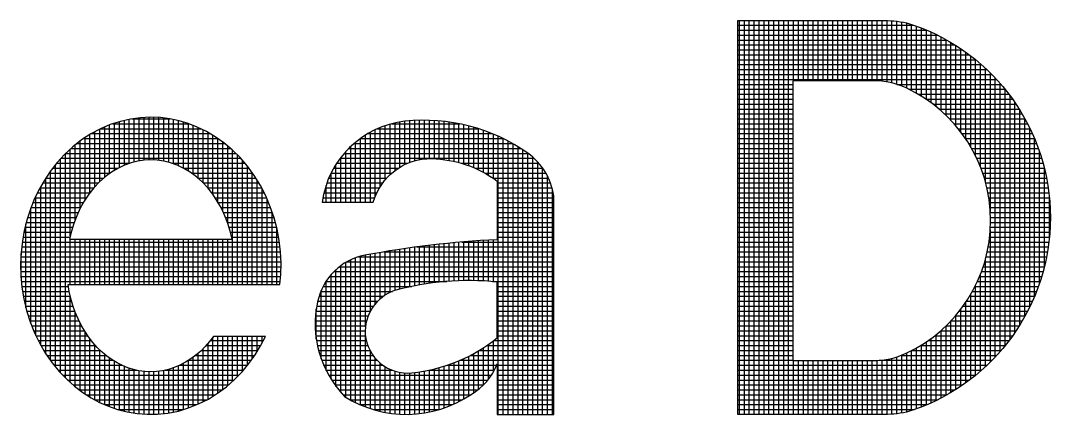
# Model space of a CAD drawing. Extents: x 0 to 841, y 0 to 594.
# Drawn here: x 722.048 to 725.613, y 98.319 to 99.68 of the extents above; entities that cross this region are included whole.
import ezdxf

# ---------------------------------------------------------------- set-up
doc = ezdxf.new("R2010")
doc.units = 0
doc.header["$LTSCALE"] = 5
doc.header["$MEASUREMENT"] = 0
doc.layers.add('한국지역난방기술주식회사 CI', color=7, linetype='Continuous')

# ---------------------------------------------------------------- blocks, each defined once
blk = doc.blocks.new('기술주CI')
at = {"layer": '한국지역난방기술주식회사 CI', "linetype": 'Continuous'}
for p, q in [((1123.2733, 136.5885), (1124.4098, 136.5885)), ((1123.2833, 134.0812), (1123.2833, 136.6182)), ((1123.315, 134.0812), (1123.315, 136.6182)), ((1123.3467, 134.0812), (1123.3467, 136.6182)), ((1123.3785, 134.0812), (1123.3785, 136.6182)), ((1123.4102, 134.0812), (1123.4102, 136.6182)), ((1123.442, 134.0812), (1123.442, 136.6182)), ((1123.4738, 134.0812), (1123.4738, 136.6182)), ((1123.5055, 134.0812), (1123.5055, 136.6182)), ((1123.5372, 134.0812), (1123.5372, 136.6182)), ((1123.569, 134.0812), (1123.569, 136.6182)), ((1123.6008, 134.0812), (1123.6008, 136.6182)), ((1123.6325, 136.2309), (1123.6325, 136.6182)), ((1123.6643, 136.2309), (1123.6643, 136.6182)), ((1123.696, 136.2309), (1123.696, 136.6182)), ((1123.7277, 136.2309), (1123.7277, 136.6182)), ((1123.7595, 136.2309), (1123.7595, 136.6182)), ((1123.7913, 136.2309), (1123.7913, 136.6182)), ((1123.823, 136.2309), (1123.823, 136.6182)), ((1123.8547, 136.2309), (1123.8547, 136.6182)), ((1123.8865, 136.2309), (1123.8865, 136.6182)), ((1123.9182, 136.2309), (1123.9182, 136.6182)), ((1123.95, 136.2309), (1123.95, 136.6182)), ((1123.9818, 136.2309), (1123.9818, 136.6182)), ((1124.0135, 136.2309), (1124.0135, 136.6182)), ((1124.0452, 136.2309), (1124.0452, 136.6182)), ((1124.077, 136.2309), (1124.077, 136.6182)), ((1124.1088, 136.2309), (1124.1088, 136.6182)), ((1124.1405, 136.2309), (1124.1405, 136.6182)), ((1124.1723, 136.2303), (1124.1723, 136.6182)), ((1124.204, 136.2278), (1124.204, 136.6182)), ((1124.2357, 136.2232), (1124.2357, 136.6182)), ((1124.2675, 136.2165), (1124.2675, 136.6175)), ((1124.2993, 136.2075), (1124.2993, 136.6147)), ((1124.331, 136.1963), (1124.331, 136.6098)), ((1124.3628, 136.1825), (1124.3628, 136.6029)), ((1124.3945, 136.1669), (1124.3945, 136.5937)), ((1124.4262, 136.1497), (1124.4262, 136.5826)), ((1124.458, 136.1309), (1124.458, 136.5706)), ((1123.2733, 136.5567), (1124.4919, 136.5567)), ((1123.2733, 136.525), (1124.5609, 136.525)), ((1124.4898, 136.1104), (1124.4898, 136.5577)), ((1124.5215, 136.0879), (1124.5215, 136.5437)), ((1124.5532, 136.0634), (1124.5532, 136.5288)), ((1124.585, 136.0367), (1124.585, 136.5127)), ((1124.6167, 136.0074), (1124.6167, 136.4956)), ((1123.2733, 136.4933), (1124.621, 136.4933)), ((1123.2733, 136.4615), (1124.6745, 136.4615)), ((1123.2733, 136.4298), (1124.7228, 136.4298)), ((1124.6485, 135.9752), (1124.6485, 136.4773)), ((1124.6803, 135.9397), (1124.6803, 136.4579)), ((1124.712, 135.9002), (1124.712, 136.4371)), ((1123.2733, 136.398), (1124.7668, 136.398)), ((1123.2733, 136.3662), (1124.8074, 136.3662)), ((1124.7437, 135.8559), (1124.7437, 136.415)), ((1124.7755, 135.8053), (1124.7755, 136.3914)), ((1124.8073, 135.7463), (1124.8073, 136.3663)), ((1123.2733, 136.3345), (1124.8448, 136.3345)), ((1123.2733, 136.3028), (1124.8796, 136.3028)), ((1124.839, 135.6745), (1124.839, 136.3396)), ((1124.8708, 135.5791), (1124.8708, 136.3111)), ((1123.2733, 136.271), (1124.9121, 136.271)), ((1123.2733, 136.2392), (1124.9424, 136.2392)), ((1124.9025, 135.3893), (1124.9025, 136.2806)), ((1124.9342, 134.4515), (1124.9342, 136.248)), ((1123.2733, 136.2075), (1123.6282, 136.2075)), ((1123.2733, 136.1758), (1123.6282, 136.1758)), ((1124.2994, 136.2075), (1124.9707, 136.2075)), ((1124.3769, 136.1758), (1124.9973, 136.1758)), ((1124.966, 134.4865), (1124.966, 136.2129)), ((1124.9978, 134.5243), (1124.9978, 136.1752)), ((1123.2733, 136.144), (1123.6282, 136.144)), ((1123.2733, 136.1123), (1123.6282, 136.1123)), ((1124.4362, 136.144), (1125.0222, 136.144)), ((1124.4869, 136.1123), (1125.0456, 136.1123)), ((1125.0295, 134.5651), (1125.0295, 136.1343)), ((1123.2733, 136.0805), (1123.6282, 136.0805)), ((1123.2733, 136.0487), (1123.6282, 136.0487)), ((1124.5314, 136.0805), (1125.0676, 136.0805)), ((1124.571, 136.0487), (1125.0883, 136.0487)), ((1125.0612, 134.6096), (1125.0612, 136.0899)), ((1125.093, 134.6583), (1125.093, 136.0412)), ((1119.2828, 135.6715), (1119.2828, 135.9675)), ((1119.3145, 135.6866), (1119.3145, 135.9752)), ((1119.3463, 135.698), (1119.3463, 135.9824)), ((1119.362, 135.9853), (1119.6096, 135.9853)), ((1119.378, 135.7072), (1119.378, 135.9874)), ((1119.4097, 135.7142), (1119.4097, 135.9917)), ((1119.4415, 135.7189), (1119.4415, 135.994)), ((1119.4733, 135.7207), (1119.4733, 135.9954)), ((1119.505, 135.7202), (1119.505, 135.995)), ((1119.5367, 135.7177), (1119.5367, 135.9937)), ((1119.5685, 135.713), (1119.5685, 135.9906)), ((1119.6002, 135.7051), (1119.6002, 135.9865)), ((1119.632, 135.6951), (1119.632, 135.9805)), ((1119.6638, 135.6827), (1119.6638, 135.9738)), ((1119.6955, 135.6675), (1119.6955, 135.9647)), ((1121.0925, 135.6738), (1121.0925, 135.9649)), ((1121.1242, 135.691), (1121.1242, 135.9693)), ((1121.156, 135.7046), (1121.156, 135.9724)), ((1121.1878, 135.715), (1121.1878, 135.9745)), ((1121.2195, 135.7225), (1121.2195, 135.9758)), ((1121.2513, 135.7272), (1121.2513, 135.9762)), ((1121.283, 135.7292), (1121.283, 135.9758)), ((1121.3147, 135.7287), (1121.3147, 135.9744)), ((1121.3465, 135.7265), (1121.3465, 135.9722)), ((1121.3783, 135.723), (1121.3783, 135.9691)), ((1121.41, 135.718), (1121.41, 135.9651)), ((1123.2733, 136.017), (1123.6282, 136.017)), ((1123.2733, 135.9853), (1123.6282, 135.9853)), ((1124.6066, 136.017), (1125.1076, 136.017)), ((1124.6389, 135.9853), (1125.1258, 135.9853)), ((1125.1247, 134.7123), (1125.1247, 135.9871)), ((1119.124, 135.5474), (1119.124, 135.9022)), ((1119.1558, 135.5807), (1119.1558, 135.9192)), ((1119.1609, 135.9217), (1119.8078, 135.9217)), ((1119.1875, 135.609), (1119.1875, 135.9331)), ((1119.2192, 135.633), (1119.2192, 135.9466)), ((1119.2394, 135.9535), (1119.7316, 135.9535)), ((1119.251, 135.6537), (1119.251, 135.9572)), ((1119.7272, 135.6487), (1119.7272, 135.9552)), ((1119.759, 135.6269), (1119.759, 135.9429)), ((1119.7907, 135.6016), (1119.7907, 135.93)), ((1119.8225, 135.5724), (1119.8225, 135.9146)), ((1119.8543, 135.5382), (1119.8543, 135.898)), ((1120.902, 135.4479), (1120.902, 135.8996)), ((1120.9337, 135.4871), (1120.9337, 135.9157)), ((1120.9471, 135.9217), (1121.601, 135.9217)), ((1120.9655, 135.5493), (1120.9655, 135.9295)), ((1120.9972, 135.5926), (1120.9972, 135.9412)), ((1121.029, 135.6259), (1121.029, 135.951)), ((1121.0385, 135.9535), (1121.4784, 135.9535)), ((1121.0608, 135.6524), (1121.0608, 135.9588)), ((1121.4417, 135.7116), (1121.4417, 135.9603)), ((1121.4735, 135.7038), (1121.4735, 135.9545)), ((1121.5052, 135.6944), (1121.5052, 135.9478)), ((1121.537, 135.6835), (1121.537, 135.9401)), ((1121.5688, 135.6709), (1121.5688, 135.9315)), ((1121.6005, 135.6566), (1121.6005, 135.9219)), ((1121.6322, 135.6404), (1121.6322, 135.9113)), ((1121.664, 135.6222), (1121.664, 135.8996)), ((1123.2733, 135.9535), (1123.6282, 135.9535)), ((1123.2733, 135.9217), (1123.6282, 135.9217)), ((1124.6683, 135.9535), (1125.1428, 135.9535)), ((1124.6951, 135.9217), (1125.1587, 135.9217)), ((1125.1565, 134.7731), (1125.1565, 135.9263)), ((1119.0287, 135.4071), (1119.0287, 135.842)), ((1119.0518, 135.8583), (1119.9181, 135.8583)), ((1119.0605, 135.4627), (1119.0605, 135.8639)), ((1119.0922, 135.5086), (1119.0922, 135.8846)), ((1119.1011, 135.89), (1119.8678, 135.89)), ((1119.886, 135.4978), (1119.886, 135.8793)), ((1119.9177, 135.4493), (1119.9177, 135.8585)), ((1119.9495, 135.3895), (1119.9495, 135.836)), ((1120.8067, 135.4479), (1120.8067, 135.8354)), ((1120.8364, 135.8583), (1121.759, 135.8583)), ((1120.8385, 135.4479), (1120.8385, 135.8598)), ((1120.8703, 135.4479), (1120.8703, 135.8811)), ((1120.885, 135.89), (1121.6883, 135.89)), ((1121.6958, 135.6018), (1121.6958, 135.8869)), ((1121.7275, 134.0812), (1121.7275, 135.8731)), ((1121.7593, 134.0812), (1121.7593, 135.8581)), ((1121.791, 134.0812), (1121.791, 135.8419)), ((1123.2733, 135.89), (1123.6282, 135.89)), ((1123.2733, 135.8583), (1123.6282, 135.8583)), ((1124.7197, 135.89), (1125.1736, 135.89)), ((1124.7421, 135.8583), (1125.1874, 135.8583)), ((1125.1883, 134.8431), (1125.1883, 135.8563)), ((1118.9653, 135.231), (1118.9653, 135.79)), ((1118.9704, 135.7948), (1119.9997, 135.7948)), ((1118.997, 135.3347), (1118.997, 135.8172)), ((1119.0089, 135.8265), (1119.9619, 135.8265)), ((1119.9813, 135.3132), (1119.9813, 135.8102)), ((1120.013, 134.917), (1120.013, 135.7831)), ((1120.7432, 135.4479), (1120.7432, 135.775)), ((1120.7621, 135.7948), (1121.8719, 135.7948)), ((1120.775, 135.4479), (1120.775, 135.8074)), ((1120.7962, 135.8265), (1121.8192, 135.8265)), ((1121.8227, 134.0812), (1121.8227, 135.8245)), ((1121.8545, 134.0812), (1121.8545, 135.8057)), ((1121.8863, 134.0812), (1121.8863, 135.7855)), ((1123.2733, 135.8265), (1123.6282, 135.8265)), ((1123.2733, 135.7948), (1123.6282, 135.7948)), ((1124.7627, 135.8265), (1125.2003, 135.8265)), ((1124.7816, 135.7948), (1125.2122, 135.7948)), ((1125.22, 134.9269), (1125.22, 135.7726)), ((1118.8773, 135.6995), (1119.3503, 135.6995)), ((1118.9017, 134.3499), (1118.9017, 135.7267)), ((1118.9059, 135.7312), (1120.0648, 135.7312)), ((1118.9335, 134.3168), (1118.9335, 135.7606)), ((1118.9361, 135.763), (1120.0333, 135.763)), ((1119.6197, 135.6995), (1120.0921, 135.6995)), ((1120.0448, 134.917), (1120.0448, 135.7517)), ((1120.0765, 134.917), (1120.0765, 135.7176)), ((1120.6849, 135.6995), (1121.1431, 135.6995)), ((1120.7071, 135.7312), (1121.9583, 135.7312)), ((1120.7115, 135.4479), (1120.7115, 135.737)), ((1120.7327, 135.763), (1121.9191, 135.763)), ((1121.4887, 135.6995), (1121.9892, 135.6995)), ((1121.918, 134.0812), (1121.918, 135.7638)), ((1121.9497, 134.0812), (1121.9497, 135.7389)), ((1121.9815, 134.0812), (1121.9815, 135.7081)), ((1123.2733, 135.763), (1123.6282, 135.763)), ((1123.2733, 135.7312), (1123.6282, 135.7312)), ((1123.2733, 135.6995), (1123.6282, 135.6995)), ((1124.7988, 135.763), (1125.2232, 135.763)), ((1124.8145, 135.7312), (1125.2333, 135.7312)), ((1124.8288, 135.6995), (1125.2425, 135.6995)), ((1118.8288, 135.636), (1119.2233, 135.636)), ((1118.8383, 134.4281), (1118.8383, 135.6496)), ((1118.8524, 135.6678), (1119.275, 135.6678)), ((1118.87, 134.3872), (1118.87, 135.6902)), ((1119.695, 135.6678), (1120.1178, 135.6678)), ((1119.7467, 135.636), (1120.141, 135.636)), ((1120.1082, 134.917), (1120.1082, 135.6807)), ((1120.14, 134.917), (1120.14, 135.6373)), ((1120.648, 135.4479), (1120.648, 135.6348)), ((1120.6486, 135.636), (1121.0403, 135.636)), ((1120.6655, 135.6678), (1121.0828, 135.6678)), ((1120.6798, 135.4479), (1120.6798, 135.6916)), ((1121.5761, 135.6678), (1122.0142, 135.6678)), ((1121.6402, 135.636), (1122.0346, 135.636)), ((1122.0132, 134.0812), (1122.0132, 135.6691)), ((1123.2733, 135.6678), (1123.6282, 135.6678)), ((1123.2733, 135.636), (1123.6282, 135.636)), ((1124.8416, 135.6678), (1125.2509, 135.6678)), ((1124.8532, 135.636), (1125.2584, 135.636)), ((1125.2517, 135.0352), (1125.2517, 135.6643)), ((1118.788, 135.5725), (1119.1476, 135.5725)), ((1118.8065, 134.4737), (1118.8065, 135.6025)), ((1118.8077, 135.6042), (1119.1822, 135.6042)), ((1119.7878, 135.6042), (1120.1623, 135.6042)), ((1119.8224, 135.5725), (1120.1819, 135.5725)), ((1120.1718, 134.917), (1120.1718, 135.589)), ((1120.6216, 135.5725), (1120.9814, 135.5725)), ((1120.6341, 135.6042), (1121.0075, 135.6042)), ((1121.6921, 135.6042), (1122.0512, 135.6042)), ((1121.7208, 135.5725), (1122.0643, 135.5725)), ((1122.045, 134.0812), (1122.045, 135.6169)), ((1123.2733, 135.6042), (1123.6282, 135.6042)), ((1123.2733, 135.5725), (1123.6282, 135.5725)), ((1124.8635, 135.6042), (1125.2651, 135.6042)), ((1124.8725, 135.5725), (1125.271, 135.5725)), ((1118.7536, 135.509), (1119.0926, 135.509)), ((1118.7701, 135.5408), (1119.1178, 135.5408)), ((1118.7748, 134.5276), (1118.7748, 135.549)), ((1119.8522, 135.5408), (1120.1999, 135.5408)), ((1119.8774, 135.509), (1120.2162, 135.509)), ((1120.2035, 134.917), (1120.2035, 135.5338)), ((1120.6027, 135.509), (1120.9433, 135.509)), ((1120.6112, 135.5408), (1120.9603, 135.5408)), ((1120.6162, 135.4479), (1120.6162, 135.5568)), ((1121.7208, 135.5408), (1122.0745, 135.5408)), ((1121.7208, 135.509), (1122.0819, 135.509)), ((1122.0768, 134.0812), (1122.0768, 135.5322)), ((1123.2733, 135.5408), (1123.6282, 135.5408)), ((1123.2733, 135.509), (1123.6282, 135.509)), ((1124.8804, 135.5408), (1125.276, 135.5408)), ((1124.8872, 135.509), (1125.2803, 135.509)), ((1118.7248, 135.4455), (1119.0501, 135.4455)), ((1118.7385, 135.4772), (1119.0702, 135.4772)), ((1118.743, 134.5903), (1118.743, 135.4867)), ((1119.8997, 135.4772), (1120.2315, 135.4772)), ((1119.9199, 135.4455), (1120.245, 135.4455)), ((1120.2352, 134.917), (1120.2352, 135.4684)), ((1120.596, 135.4772), (1120.9299, 135.4772)), ((1121.7208, 135.4772), (1122.085, 135.4772)), ((1121.7208, 135.4455), (1122.085, 135.4455)), ((1123.2733, 135.4772), (1123.6282, 135.4772)), ((1123.2733, 135.4455), (1123.6282, 135.4455)), ((1124.8927, 135.4772), (1125.2838, 135.4772)), ((1124.8972, 135.4455), (1125.2865, 135.4455)), ((1125.2835, 135.2191), (1125.2835, 135.4804)), ((1118.701, 135.382), (1119.017, 135.382)), ((1118.7112, 134.666), (1118.7112, 135.411)), ((1118.7123, 135.4137), (1119.0323, 135.4137)), ((1119.9377, 135.4137), (1120.258, 135.4137)), ((1119.953, 135.382), (1120.2687, 135.382)), ((1120.267, 134.917), (1120.267, 135.3871)), ((1121.7208, 135.4137), (1122.085, 135.4137)), ((1121.7208, 135.382), (1122.085, 135.382)), ((1123.2733, 135.4137), (1123.6282, 135.4137)), ((1123.2733, 135.382), (1123.6282, 135.382)), ((1124.9006, 135.4137), (1125.2885, 135.4137)), ((1124.9029, 135.382), (1125.2896, 135.382)), ((1118.6795, 134.7674), (1118.6795, 135.3096)), ((1118.6817, 135.3185), (1118.9908, 135.3185)), ((1118.6909, 135.3503), (1119.003, 135.3503)), ((1119.967, 135.3503), (1120.2795, 135.3503)), ((1119.9792, 135.3185), (1120.288, 135.3185)), ((1121.7208, 135.3503), (1122.085, 135.3503)), ((1121.7208, 135.3185), (1122.085, 135.3185)), ((1123.2733, 135.3503), (1123.6282, 135.3503)), ((1123.2733, 135.3185), (1123.6282, 135.3185)), ((1124.9042, 135.3503), (1125.29, 135.3503)), ((1124.9043, 135.3185), (1125.2897, 135.3185)), ((1118.6667, 135.255), (1118.971, 135.255)), ((1118.6738, 135.2867), (1118.9804, 135.2867)), ((1119.9896, 135.2867), (1120.2963, 135.2867)), ((1119.999, 135.255), (1120.3031, 135.255)), ((1120.2987, 134.917), (1120.2987, 135.2772)), ((1121.7208, 135.2867), (1122.085, 135.2867)), ((1121.7208, 135.255), (1122.085, 135.255)), ((1123.2733, 135.2867), (1123.6282, 135.2867)), ((1123.2733, 135.255), (1123.6282, 135.255)), ((1124.9014, 135.255), (1125.2866, 135.255)), ((1124.9025, 134.4189), (1124.9025, 135.2698)), ((1124.9034, 135.2867), (1125.2885, 135.2867)), ((1118.6556, 135.1915), (1120.3143, 135.1915)), ((1118.6609, 135.2233), (1118.9634, 135.2233)), ((1118.9653, 134.917), (1118.9653, 135.2102)), ((1118.997, 134.917), (1118.997, 135.2102)), ((1119.0287, 134.917), (1119.0287, 135.2102)), ((1119.0605, 134.917), (1119.0605, 135.2102)), ((1119.0922, 134.917), (1119.0922, 135.2102)), ((1119.124, 134.917), (1119.124, 135.2102)), ((1119.1558, 134.917), (1119.1558, 135.2102)), ((1119.1875, 134.917), (1119.1875, 135.2102)), ((1119.2192, 134.917), (1119.2192, 135.2102)), ((1119.251, 134.917), (1119.251, 135.2102)), ((1119.2828, 134.917), (1119.2828, 135.2102)), ((1119.3145, 134.917), (1119.3145, 135.2102)), ((1119.3463, 134.917), (1119.3463, 135.2102)), ((1119.378, 134.917), (1119.378, 135.2102)), ((1119.4097, 134.917), (1119.4097, 135.2102)), ((1119.4415, 134.917), (1119.4415, 135.2102)), ((1119.4733, 134.917), (1119.4733, 135.2102)), ((1119.505, 134.917), (1119.505, 135.2102)), ((1119.5367, 134.917), (1119.5367, 135.2102)), ((1119.5685, 134.917), (1119.5685, 135.2102)), ((1119.6002, 134.917), (1119.6002, 135.2102)), ((1119.632, 134.917), (1119.632, 135.2102)), ((1119.6638, 134.917), (1119.6638, 135.2102)), ((1119.6955, 134.917), (1119.6955, 135.2102)), ((1119.7272, 134.917), (1119.7272, 135.2102)), ((1119.759, 134.917), (1119.759, 135.2102)), ((1119.7907, 134.917), (1119.7907, 135.2102)), ((1119.8225, 134.917), (1119.8225, 135.2102)), ((1119.8543, 134.917), (1119.8543, 135.2102)), ((1119.886, 134.917), (1119.886, 135.2102)), ((1119.9177, 134.917), (1119.9177, 135.2102)), ((1119.9495, 134.917), (1119.9495, 135.2102)), ((1119.9813, 134.917), (1119.9813, 135.2102)), ((1120.0066, 135.2233), (1120.309, 135.2233)), ((1121.283, 134.9253), (1121.283, 135.1701)), ((1121.3147, 134.9294), (1121.3147, 135.1738)), ((1121.3465, 134.933), (1121.3465, 135.1773)), ((1121.3783, 134.9361), (1121.3783, 135.1807)), ((1121.41, 134.9386), (1121.41, 135.1839)), ((1121.4417, 134.9406), (1121.4417, 135.1869)), ((1121.4735, 134.942), (1121.4735, 135.1898)), ((1121.4925, 135.1915), (1122.085, 135.1915)), ((1121.5052, 134.9429), (1121.5052, 135.1926)), ((1121.537, 134.9433), (1121.537, 135.1951)), ((1121.5688, 134.9431), (1121.5688, 135.1976)), ((1121.6005, 134.9424), (1121.6005, 135.1998)), ((1121.6322, 134.9411), (1121.6322, 135.2019)), ((1121.664, 134.9393), (1121.664, 135.2039)), ((1121.6958, 134.9369), (1121.6958, 135.2056)), ((1121.7208, 135.2233), (1122.085, 135.2233)), ((1123.2733, 135.2233), (1123.6282, 135.2233)), ((1123.2733, 135.1915), (1123.6282, 135.1915)), ((1124.8942, 135.1915), (1125.2804, 135.1915)), ((1124.8984, 135.2233), (1125.2839, 135.2233)), ((1118.6478, 134.9615), (1118.6478, 135.1187)), ((1118.6484, 135.128), (1120.3217, 135.128)), ((1118.652, 135.1597), (1120.318, 135.1597)), ((1120.8385, 134.1425), (1120.8385, 135.1002)), ((1120.8703, 134.6454), (1120.8703, 135.1073)), ((1120.902, 134.7461), (1120.902, 135.1131)), ((1120.9337, 134.7932), (1120.9337, 135.1188)), ((1120.9655, 134.8257), (1120.9655, 135.1242)), ((1120.9878, 135.128), (1122.085, 135.128)), ((1120.9972, 134.8497), (1120.9972, 135.1296)), ((1121.029, 134.8675), (1121.029, 135.1347)), ((1121.0608, 134.8802), (1121.0608, 135.1397)), ((1121.0925, 134.8884), (1121.0925, 135.1445)), ((1121.1242, 134.896), (1121.1242, 135.1492)), ((1121.156, 134.903), (1121.156, 135.1537)), ((1121.1878, 134.9094), (1121.1878, 135.158)), ((1121.2006, 135.1597), (1122.085, 135.1597)), ((1121.2195, 134.9152), (1121.2195, 135.1622)), ((1121.2513, 134.9205), (1121.2513, 135.1662)), ((1123.2733, 135.1597), (1123.6282, 135.1597)), ((1123.2733, 135.128), (1123.6282, 135.128)), ((1124.8826, 135.128), (1125.2711, 135.128)), ((1124.889, 135.1597), (1125.2762, 135.1597)), ((1118.6453, 135.0645), (1120.3248, 135.0645)), ((1118.6467, 135.0962), (1120.3233, 135.0962)), ((1120.7115, 134.2228), (1120.7115, 135.0396)), ((1120.7432, 134.1922), (1120.7432, 135.0604)), ((1120.7505, 135.0645), (1122.085, 135.0645)), ((1120.775, 134.1736), (1120.775, 135.0771)), ((1120.8067, 134.1571), (1120.8067, 135.0902)), ((1120.8247, 135.0962), (1122.085, 135.0962)), ((1123.2733, 135.0962), (1123.6282, 135.0962)), ((1123.2733, 135.0645), (1123.6282, 135.0645)), ((1124.8664, 135.0645), (1125.2586, 135.0645)), ((1124.8708, 134.3884), (1124.8708, 135.08)), ((1124.8751, 135.0962), (1125.2653, 135.0962)), ((1118.6451, 135.0328), (1120.3249, 135.0328)), ((1118.6458, 135.001), (1120.3244, 135.001)), ((1118.647, 134.9692), (1120.3228, 134.9692)), ((1120.6378, 134.9692), (1122.085, 134.9692)), ((1120.648, 134.3079), (1120.648, 134.9814)), ((1120.6663, 135.001), (1122.085, 135.001)), ((1120.6798, 134.2618), (1120.6798, 135.0138)), ((1120.7024, 135.0328), (1122.085, 135.0328)), ((1123.2733, 135.0328), (1123.6282, 135.0328)), ((1123.2733, 135.001), (1123.6282, 135.001)), ((1123.2733, 134.9692), (1123.6282, 134.9692)), ((1124.8328, 134.9692), (1125.2336, 134.9692)), ((1124.839, 134.3599), (1124.839, 134.9846)), ((1124.8453, 135.001), (1125.2428, 135.001)), ((1124.8564, 135.0328), (1125.2512, 135.0328)), ((1118.65, 134.9375), (1120.3202, 134.9375)), ((1118.6529, 134.9058), (1118.9534, 134.9058)), ((1120.5965, 134.9058), (1121.1694, 134.9058)), ((1120.6149, 134.9375), (1121.3949, 134.9375)), ((1120.6162, 134.3642), (1120.6162, 134.9395)), ((1121.6889, 134.9375), (1122.085, 134.9375)), ((1121.7208, 134.9058), (1122.085, 134.9058)), ((1123.2733, 134.9375), (1123.6282, 134.9375)), ((1123.2733, 134.9058), (1123.6282, 134.9058)), ((1124.8037, 134.9058), (1125.2126, 134.9058)), ((1124.8073, 134.3331), (1124.8073, 134.9128)), ((1124.819, 134.9375), (1125.2236, 134.9375)), ((1118.6577, 134.874), (1118.9589, 134.874)), ((1118.6629, 134.8422), (1118.966, 134.8422)), ((1118.9653, 134.2871), (1118.9653, 134.8457)), ((1120.5705, 134.8422), (1120.9864, 134.8422)), ((1120.5818, 134.874), (1121.0436, 134.874)), ((1120.5845, 134.4385), (1120.5845, 134.8804)), ((1121.7208, 134.874), (1122.085, 134.874)), ((1121.7208, 134.8422), (1122.085, 134.8422)), ((1123.2733, 134.874), (1123.6282, 134.874)), ((1123.2733, 134.8422), (1123.6282, 134.8422)), ((1124.7686, 134.8422), (1125.1879, 134.8422)), ((1124.7755, 134.308), (1124.7755, 134.8538)), ((1124.787, 134.874), (1125.2007, 134.874)), ((1118.6692, 134.8105), (1118.9743, 134.8105)), ((1118.6768, 134.7788), (1118.9838, 134.7788)), ((1120.5558, 134.7788), (1120.9225, 134.7788)), ((1120.5621, 134.8105), (1120.9494, 134.8105)), ((1121.7208, 134.8105), (1122.085, 134.8105)), ((1121.7208, 134.7788), (1122.085, 134.7788)), ((1123.2733, 134.8105), (1123.6282, 134.8105)), ((1123.2733, 134.7788), (1123.6282, 134.7788)), ((1124.7267, 134.7788), (1125.1592, 134.7788)), ((1124.7437, 134.2845), (1124.7437, 134.8032)), ((1124.7486, 134.8105), (1125.1741, 134.8105)), ((1118.6847, 134.747), (1118.995, 134.747)), ((1118.6947, 134.7153), (1119.0079, 134.7153)), ((1118.997, 134.2594), (1118.997, 134.7413)), ((1120.5477, 134.7153), (1120.8877, 134.7153)), ((1120.5509, 134.747), (1120.9025, 134.747)), ((1120.5528, 134.5656), (1120.5528, 134.7602)), ((1121.7208, 134.747), (1122.085, 134.747)), ((1121.7208, 134.7153), (1122.085, 134.7153)), ((1123.2733, 134.747), (1123.6282, 134.747)), ((1123.2733, 134.7153), (1123.6282, 134.7153)), ((1124.6767, 134.7153), (1125.1264, 134.7153)), ((1124.6803, 134.2416), (1124.6803, 134.7194)), ((1124.7028, 134.747), (1125.1434, 134.747)), ((1124.712, 134.2624), (1124.712, 134.7589)), ((1118.7048, 134.6835), (1119.0223, 134.6835)), ((1118.717, 134.6517), (1119.0385, 134.6517)), ((1119.0287, 134.2353), (1119.0287, 134.6705)), ((1120.5457, 134.6517), (1120.8711, 134.6517)), ((1120.5459, 134.6835), (1120.8774, 134.6835)), ((1121.7208, 134.6835), (1122.085, 134.6835)), ((1121.7208, 134.6517), (1122.085, 134.6517)), ((1123.2733, 134.6835), (1123.6282, 134.6835)), ((1123.2733, 134.6517), (1123.6282, 134.6517)), ((1124.6167, 134.2038), (1124.6167, 134.6517)), ((1124.6168, 134.6517), (1125.0889, 134.6517)), ((1124.6481, 134.6835), (1125.1082, 134.6835)), ((1124.6485, 134.2221), (1124.6485, 134.6839)), ((1118.7297, 134.62), (1119.0568, 134.62)), ((1118.744, 134.5883), (1119.0778, 134.5883)), ((1119.0605, 134.2129), (1119.0605, 134.6141)), ((1119.0922, 134.1926), (1119.0922, 134.5685)), ((1119.886, 134.1981), (1119.886, 134.5794)), ((1119.9177, 134.218), (1119.9177, 134.5829)), ((1119.9495, 134.2416), (1119.9495, 134.5829)), ((1119.9813, 134.2665), (1119.9813, 134.5829)), ((1120.013, 134.2945), (1120.013, 134.5829)), ((1120.0448, 134.3254), (1120.0448, 134.5829)), ((1120.0765, 134.3587), (1120.0765, 134.5829)), ((1120.1082, 134.3971), (1120.1082, 134.5829)), ((1120.14, 134.4398), (1120.14, 134.5829)), ((1120.1718, 134.4878), (1120.1718, 134.5829)), ((1120.2035, 134.543), (1120.2035, 134.5829)), ((1120.547, 134.62), (1120.8684, 134.62)), ((1120.5498, 134.5883), (1120.8696, 134.5883)), ((1120.8703, 134.1296), (1120.8703, 134.5832)), ((1121.7208, 134.62), (1122.085, 134.62)), ((1121.7208, 134.5883), (1122.085, 134.5883)), ((1123.2733, 134.62), (1123.6282, 134.62)), ((1123.2733, 134.5883), (1123.6282, 134.5883)), ((1124.5215, 134.1557), (1124.5215, 134.5712)), ((1124.5439, 134.5883), (1125.0464, 134.5883)), ((1124.5532, 134.1707), (1124.5532, 134.5957)), ((1124.5822, 134.62), (1125.0683, 134.62)), ((1124.585, 134.1867), (1124.585, 134.6224)), ((1118.7595, 134.5565), (1119.1015, 134.5565)), ((1118.7764, 134.5247), (1119.1285, 134.5247)), ((1119.124, 134.1747), (1119.124, 134.5298)), ((1119.8225, 134.1627), (1119.8225, 134.5048)), ((1119.8417, 134.5247), (1120.194, 134.5247)), ((1119.8543, 134.1787), (1119.8543, 134.5392)), ((1119.8686, 134.5565), (1120.2105, 134.5565)), ((1120.5542, 134.5565), (1120.8754, 134.5565)), ((1120.5601, 134.5247), (1120.8852, 134.5247)), ((1121.6322, 134.2717), (1121.6322, 134.5104)), ((1121.654, 134.5247), (1122.085, 134.5247)), ((1121.664, 134.3074), (1121.664, 134.5316)), ((1121.6958, 134.3544), (1121.6958, 134.5545)), ((1121.6984, 134.5565), (1122.085, 134.5565)), ((1123.2733, 134.5565), (1123.6282, 134.5565)), ((1123.2733, 134.5247), (1123.6282, 134.5247)), ((1124.4262, 134.1168), (1124.4262, 134.5094)), ((1124.4524, 134.5247), (1124.9981, 134.5247)), ((1124.458, 134.1288), (1124.458, 134.5282)), ((1124.4898, 134.1418), (1124.4898, 134.5487)), ((1124.501, 134.5565), (1125.023, 134.5565)), ((1118.7951, 134.493), (1119.1596, 134.493)), ((1118.8152, 134.4613), (1119.196, 134.4613)), ((1119.1558, 134.1578), (1119.1558, 134.4967)), ((1119.1875, 134.1439), (1119.1875, 134.4683)), ((1119.2192, 134.1307), (1119.2192, 134.444)), ((1119.759, 134.1344), (1119.759, 134.45)), ((1119.7742, 134.4613), (1120.1552, 134.4613)), ((1119.7907, 134.147), (1119.7907, 134.4753)), ((1119.8107, 134.493), (1120.1749, 134.493)), ((1120.5676, 134.493), (1120.8996, 134.493)), ((1120.5768, 134.4613), (1120.9193, 134.4613)), ((1120.902, 134.1184), (1120.902, 134.4886)), ((1120.9337, 134.1087), (1120.9337, 134.443)), ((1121.5052, 134.1805), (1121.5052, 134.4408)), ((1121.537, 134.1999), (1121.537, 134.4561)), ((1121.5471, 134.4613), (1122.085, 134.4613)), ((1121.5688, 134.2202), (1121.5688, 134.4728)), ((1121.6005, 134.2432), (1121.6005, 134.4908)), ((1121.6041, 134.493), (1122.085, 134.493)), ((1123.2733, 134.493), (1123.6282, 134.493)), ((1123.2733, 134.4613), (1123.6282, 134.4613)), ((1124.2357, 134.0812), (1124.2357, 134.4359)), ((1124.2675, 134.082), (1124.2675, 134.4427)), ((1124.2993, 134.0848), (1124.2993, 134.4516)), ((1124.327, 134.4613), (1124.9433, 134.4613)), ((1124.331, 134.0896), (1124.331, 134.4628)), ((1124.3628, 134.0966), (1124.3628, 134.4766)), ((1124.3945, 134.1058), (1124.3945, 134.4922)), ((1124.396, 134.493), (1124.9716, 134.493)), ((1118.8373, 134.4295), (1119.2405, 134.4295)), ((1118.8614, 134.3978), (1119.2984, 134.3978)), ((1119.251, 134.1197), (1119.251, 134.4232)), ((1119.2828, 134.1098), (1119.2828, 134.4056)), ((1119.3145, 134.1017), (1119.3145, 134.3909)), ((1119.3463, 134.0948), (1119.3463, 134.3789)), ((1119.378, 134.0896), (1119.378, 134.3695)), ((1119.6002, 134.0905), (1119.6002, 134.3716)), ((1119.632, 134.0968), (1119.632, 134.3816)), ((1119.6638, 134.1032), (1119.6638, 134.3944)), ((1119.6718, 134.3978), (1120.1088, 134.3978)), ((1119.6955, 134.1126), (1119.6955, 134.4099)), ((1119.7272, 134.1219), (1119.7272, 134.4283)), ((1119.7292, 134.4295), (1120.1327, 134.4295)), ((1120.5878, 134.4295), (1120.9461, 134.4295)), ((1120.6006, 134.3978), (1120.9834, 134.3978)), ((1120.9655, 134.1006), (1120.9655, 134.4116)), ((1120.9972, 134.0939), (1120.9972, 134.3886)), ((1121.029, 134.0887), (1121.029, 134.3717)), ((1121.3147, 134.1035), (1121.3147, 134.374)), ((1121.3465, 134.1123), (1121.3465, 134.3823)), ((1121.3783, 134.1225), (1121.3783, 134.3917)), ((1121.3968, 134.3978), (1121.7174, 134.3978)), ((1121.41, 134.1343), (1121.41, 134.4023)), ((1121.4417, 134.1479), (1121.4417, 134.4139)), ((1121.4735, 134.1632), (1121.4735, 134.4267)), ((1121.48, 134.4295), (1122.085, 134.4295)), ((1121.7208, 134.3978), (1122.085, 134.3978)), ((1123.2733, 134.4295), (1123.6282, 134.4295)), ((1123.2733, 134.3978), (1124.8807, 134.3978)), ((1123.6325, 134.0812), (1123.6325, 134.4282)), ((1123.6643, 134.0812), (1123.6643, 134.4282)), ((1123.696, 134.0812), (1123.696, 134.4282)), ((1123.7277, 134.0812), (1123.7277, 134.4282)), ((1123.7595, 134.0812), (1123.7595, 134.4282)), ((1123.7913, 134.0812), (1123.7913, 134.4282)), ((1123.823, 134.0812), (1123.823, 134.4282)), ((1123.8547, 134.0812), (1123.8547, 134.4282)), ((1123.8865, 134.0812), (1123.8865, 134.4282)), ((1123.9182, 134.0812), (1123.9182, 134.4282)), ((1123.95, 134.0812), (1123.95, 134.4282)), ((1123.9818, 134.0812), (1123.9818, 134.4282)), ((1124.0135, 134.0812), (1124.0135, 134.4282)), ((1124.0452, 134.0812), (1124.0452, 134.4282)), ((1124.077, 134.0812), (1124.077, 134.4282)), ((1124.1088, 134.0812), (1124.1088, 134.4282)), ((1124.1405, 134.0812), (1124.1405, 134.4282)), ((1124.1723, 134.0812), (1124.1723, 134.4288)), ((1124.184, 134.4295), (1124.9131, 134.4295)), ((1124.204, 134.0812), (1124.204, 134.4313)), ((1118.8874, 134.366), (1119.3938, 134.366)), ((1118.9167, 134.3342), (1120.0533, 134.3342)), ((1118.948, 134.3025), (1120.0221, 134.3025)), ((1119.4097, 134.0855), (1119.4097, 134.3625)), ((1119.4415, 134.0831), (1119.4415, 134.3582)), ((1119.4733, 134.0817), (1119.4733, 134.3564)), ((1119.505, 134.0822), (1119.505, 134.3568)), ((1119.5367, 134.0834), (1119.5367, 134.3594)), ((1119.5685, 134.0867), (1119.5685, 134.3643)), ((1119.576, 134.366), (1120.0825, 134.366)), ((1120.6154, 134.366), (1121.0425, 134.366)), ((1120.6322, 134.3342), (1121.6833, 134.3342)), ((1120.6514, 134.3025), (1121.6601, 134.3025)), ((1121.0608, 134.0849), (1121.0608, 134.3597)), ((1121.0925, 134.0824), (1121.0925, 134.3519)), ((1121.1242, 134.0813), (1121.1242, 134.348)), ((1121.156, 134.0816), (1121.156, 134.3478)), ((1121.1878, 134.0832), (1121.1878, 134.3508)), ((1121.2195, 134.0862), (1121.2195, 134.3551)), ((1121.2513, 134.0906), (1121.2513, 134.3604)), ((1121.2798, 134.366), (1121.7022, 134.366)), ((1121.283, 134.0963), (1121.283, 134.3667)), ((1121.7208, 134.366), (1122.085, 134.366)), ((1121.7208, 134.3342), (1122.085, 134.3342)), ((1121.7208, 134.3025), (1122.085, 134.3025)), ((1123.2733, 134.366), (1124.846, 134.366)), ((1123.2733, 134.3342), (1124.8086, 134.3342)), ((1123.2733, 134.3025), (1124.7682, 134.3025)), ((1118.9837, 134.2708), (1119.9861, 134.2708)), ((1119.0239, 134.239), (1119.946, 134.239)), ((1120.6731, 134.2708), (1121.6313, 134.2708)), ((1120.6977, 134.239), (1121.5951, 134.239)), ((1121.7208, 134.2708), (1122.085, 134.2708)), ((1121.7208, 134.239), (1122.085, 134.239)), ((1123.2733, 134.2708), (1124.7243, 134.2708)), ((1123.2733, 134.239), (1124.6761, 134.239)), ((1119.0693, 134.2072), (1119.9007, 134.2072)), ((1119.1225, 134.1755), (1119.8479, 134.1755)), ((1120.7256, 134.2072), (1121.5482, 134.2072)), ((1120.7716, 134.1755), (1121.4964, 134.1755)), ((1121.7208, 134.2072), (1122.085, 134.2072)), ((1121.7208, 134.1755), (1122.085, 134.1755)), ((1123.2733, 134.2072), (1124.6228, 134.2072)), ((1123.2733, 134.1755), (1124.563, 134.1755)), ((1119.1877, 134.1438), (1119.7826, 134.1438)), ((1119.2741, 134.112), (1119.6936, 134.112)), ((1120.8356, 134.1438), (1121.4325, 134.1438)), ((1120.9224, 134.112), (1121.3457, 134.112)), ((1121.7208, 134.1438), (1122.085, 134.1438)), ((1121.7208, 134.112), (1122.085, 134.112)), ((1123.2733, 134.1438), (1124.4943, 134.1438)), ((1123.2733, 134.112), (1124.4127, 134.112))]:
    blk.add_line(p, q, dxfattribs=at)
at = {"layer": '한국지역난방기술주식회사 CI'}
for points in [[(1124.4008, 136.5916, -0.716071), (1124.4008, 134.1079, -0.082168), (1124.2397, 134.0812), (1123.2733, 134.0812), (1123.2733, 136.6182), (1124.2397, 136.6182, -0.082168)], [(1121.7208, 135.2069, 0.033691), (1120.8653, 135.1064, 0.302658), (1120.5614, 134.8071, 0.253031), (1120.7352, 134.1972, 0.299268), (1121.5524, 134.2101, 0.166846), (1121.7208, 134.406), (1121.7208, 134.0812), (1122.085, 134.0812), (1122.085, 135.4898, 0.206465), (1121.9184, 135.7634, 0.183406), (1121.125, 135.9694, 0.345368), (1120.5914, 135.4479), (1120.9204, 135.4479, -0.340297), (1121.298, 135.7293, -0.154501), (1121.7208, 135.584)]]:
    blk.add_lwpolyline(points, format="xyb", close=True, dxfattribs=at)
for points in [[(1124.1482, 134.4282, 0.109093), (1124.3588, 134.4747, 0.638251), (1124.3588, 136.1844, 0.109093), (1124.1482, 136.2309), (1123.6282, 136.2309), (1123.6282, 134.4282), (1124.1482, 134.4282)], [(1121.7208, 134.9347, 0.089859), (1121.0577, 134.8794, 0.333486), (1120.8687, 134.5965, 0.417117), (1121.1697, 134.3488, 0.143854), (1121.7208, 134.5739), (1121.7208, 134.9351)]]:
    blk.add_lwpolyline(points, format="xyb", dxfattribs=at)
for points in [[(1120.3186, 134.917), (1120.3241, 134.9855), (1120.3252, 135.0561), (1120.3217, 135.1281), (1120.3132, 135.2011), (1120.2995, 135.2744), (1120.2805, 135.3473), (1120.2562, 135.4191), (1120.2266, 135.4889), (1120.192, 135.5561), (1120.1526, 135.62), (1120.1089, 135.68), (1120.0613, 135.7354), (1120.0103, 135.7858), (1119.9566, 135.8309), (1119.9007, 135.8705), (1119.8433, 135.9045), (1119.7851, 135.9328), (1119.7264, 135.9555), (1119.668, 135.9729), (1119.6086, 135.9855), (1119.547, 135.9933), (1119.4837, 135.9959), (1119.4191, 135.9929), (1119.3538, 135.9841), (1119.2883, 135.9693), (1119.2234, 135.9483), (1119.1596, 135.9212), (1119.0976, 135.8881), (1119.0382, 135.8494), (1118.9818, 135.8053), (1118.9289, 135.7564), (1118.8802, 135.7032), (1118.8358, 135.6464), (1118.796, 135.5867), (1118.761, 135.5247), (1118.7309, 135.4612), (1118.7057, 135.3968), (1118.6851, 135.3321), (1118.6686, 135.2659), (1118.6562, 135.1968), (1118.6481, 135.1252), (1118.6447, 135.0517), (1118.6463, 134.9768), (1118.6533, 134.9011), (1118.6657, 134.8255), (1118.6835, 134.7507), (1118.7067, 134.6774), (1118.7351, 134.6064), (1118.7685, 134.5383), (1118.8063, 134.4739), (1118.8483, 134.4137), (1118.8939, 134.3581), (1118.9424, 134.3075), (1118.9934, 134.2621), (1119.0461, 134.2221), (1119.1001, 134.1875), (1119.1547, 134.1582), (1119.2111, 134.1335), (1119.2703, 134.113), (1119.3322, 134.0972), (1119.3962, 134.0866), (1119.4618, 134.0816), (1119.5285, 134.0825), (1119.5958, 134.0896), (1119.6628, 134.1029), (1119.729, 134.1225), (1119.7937, 134.1482), (1119.8563, 134.1797), (1119.9161, 134.2168), (1119.9726, 134.2588), (1120.0254, 134.3054), (1120.0741, 134.3558), (1120.1184, 134.4094), (1120.1582, 134.4656), (1120.1935, 134.5236), (1120.2241, 134.5829), (1120.1905, 134.5829), (1120.157, 134.5829), (1120.1235, 134.5829), (1120.0899, 134.5829), (1120.0564, 134.5829), (1120.0228, 134.5829), (1119.9893, 134.5829), (1119.9558, 134.5829), (1119.9222, 134.5829), (1119.8887, 134.5829), (1119.8636, 134.55), (1119.8364, 134.5187), (1119.8072, 134.4895), (1119.776, 134.4625), (1119.743, 134.4382), (1119.7085, 134.4166), (1119.6727, 134.3981), (1119.6359, 134.3829), (1119.5983, 134.3709), (1119.5601, 134.3625), (1119.5218, 134.3575), (1119.4837, 134.3559), (1119.4459, 134.3577), (1119.4087, 134.3627), (1119.3725, 134.3707), (1119.3373, 134.3817), (1119.3028, 134.3956), (1119.2686, 134.4126), (1119.2349, 134.4329), (1119.2019, 134.4563), (1119.1701, 134.4829), (1119.1395, 134.5124), (1119.1106, 134.5448), (1119.0835, 134.5798), (1119.0585, 134.6171), (1119.0357, 134.6565), (1119.0153, 134.6976), (1118.9974, 134.7401), (1118.9821, 134.7837), (1118.9693, 134.8279), (1118.9591, 134.8724), (1118.9515, 134.917), (1119.0882, 134.917), (1119.2249, 134.917), (1119.3616, 134.917), (1119.4983, 134.917), (1119.6351, 134.917), (1119.7718, 134.917), (1119.9085, 134.917), (1120.0452, 134.917), (1120.1819, 134.917)], [(1118.9603, 135.2102), (1119.0652, 135.2102), (1119.1702, 135.2102), (1119.2751, 135.2102), (1119.38, 135.2102), (1119.485, 135.2102), (1119.5899, 135.2102), (1119.6949, 135.2102), (1119.7998, 135.2102), (1119.9048, 135.2102), (1120.0097, 135.2102), (1119.9976, 135.2608), (1119.982, 135.3112), (1119.9629, 135.3609), (1119.9402, 135.4093), (1119.9141, 135.4559), (1119.8846, 135.4999), (1119.852, 135.541), (1119.8167, 135.5786), (1119.7789, 135.6122), (1119.7392, 135.6416), (1119.6979, 135.6664), (1119.6555, 135.6866), (1119.6126, 135.702), (1119.5696, 135.7129), (1119.5269, 135.7192), (1119.485, 135.7212), (1119.443, 135.7192), (1119.4004, 135.7129), (1119.3574, 135.702), (1119.3145, 135.6866), (1119.2721, 135.6664), (1119.2308, 135.6416), (1119.1911, 135.6122), (1119.1533, 135.5786), (1119.118, 135.541), (1119.0854, 135.4999), (1119.0559, 135.4559), (1119.0298, 135.4093), (1119.0071, 135.3609), (1118.988, 135.3112), (1118.9724, 135.2608)]]:
    blk.add_lwpolyline(points, close=True, dxfattribs=at)

msp = doc.modelspace()

# ---------------------------------------------------------------- block references
at = {"layer": '한국지역난방기술주식회사 CI', "xscale": 0.5364893087771634, "yscale": 0.5364893087771634, "zscale": 0.5364893087771634}
msp.add_blockref('기술주CI', (121.9072, 26.386), dxfattribs=at)

doc.saveas('drawing.dxf')
